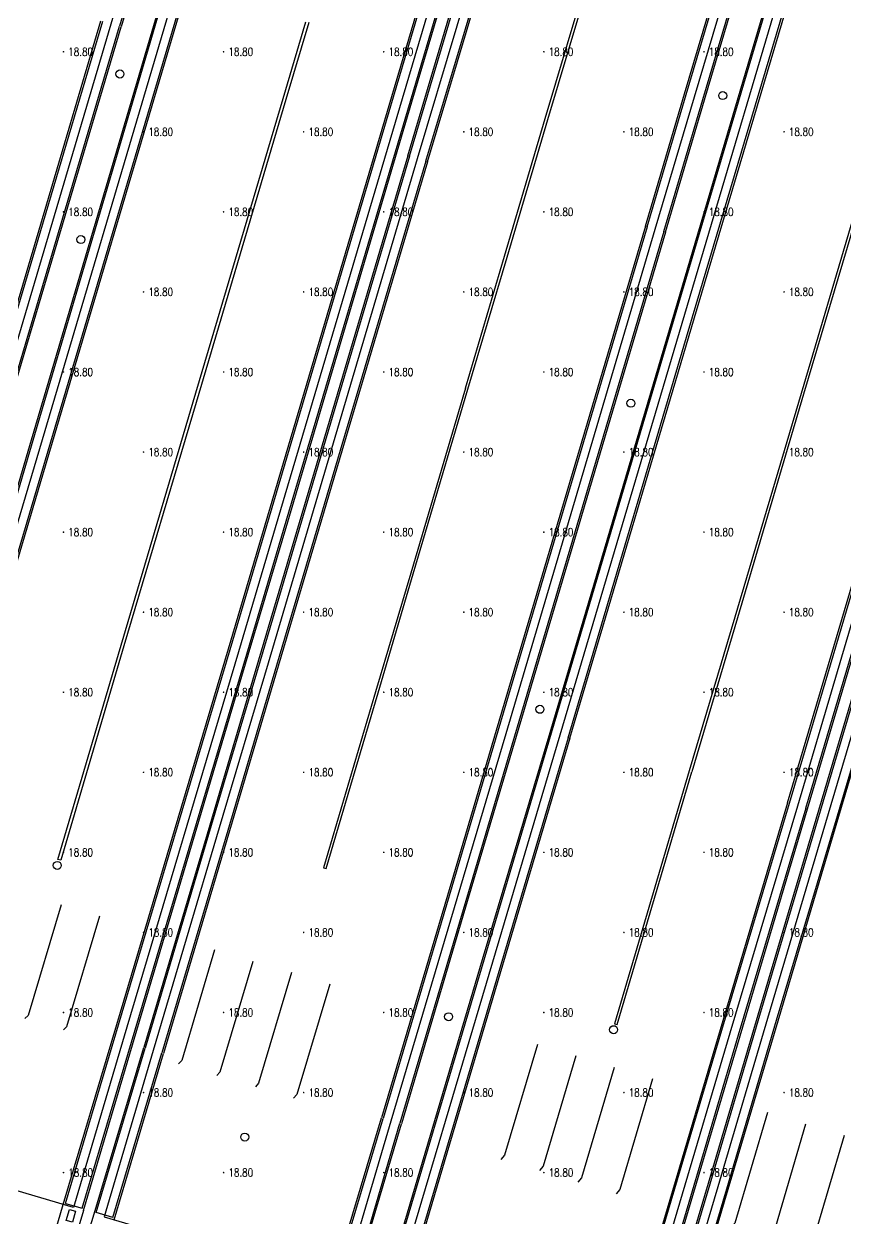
# Model space of a CAD drawing. Extents: x 404846 to 408477, y 3390929 to 3392894.
# Drawn here: x 405736.4 to 405839, y 3391838.7 to 3391987.9 of the extents above; entities that cross this region are included whole.
import ezdxf
from ezdxf.enums import TextEntityAlignment as Align

# ---------------------------------------------------------------- set-up
doc = ezdxf.new("R2010")
doc.units = 0
doc.header["$LTSCALE"] = 0.5
doc.layers.get('0').update_dxf_attribs({"linetype": 'CONTINUOUS'})
for name, color, linetype in [('3221', 6, 'CONTINUOUS'), ('FZTZ', 7, 'CONTINUOUS'), ('GCD', 1, 'CONTINUOUS'), ('GXYZ', 2, 'CONTINUOUS'), ('SXSS', 5, 'CONTINUOUS'), ('ZBTZ', 3, 'CONTINUOUS')]:
    doc.layers.add(name, color=color, linetype=linetype)
doc.styles.add('HZ', font='rs.shx', dxfattribs={"width": 0.8, "bigfont": 'hztxt.shx'})
doc.linetypes.add('1161', pattern='A,0,[149,AAA.SHX,S=0.15,R=0,X=0,Y=0],-1.6', length=1.6)

# ---------------------------------------------------------------- blocks, each defined once
blk = doc.blocks.new('GC200')
at = {"linetype": 'Continuous', "const_width": 0.2, "flags": 128}
blk.add_lwpolyline([(-0.1, 0, 1), (0.1, 0, 1)], format="xyb", close=True, dxfattribs=at)
blk = doc.blocks.new('gc188')
blk.add_circle((0, 0), 1)

msp = doc.modelspace()

# ---------------------------------------------------------------- linework, layer by layer
at = {"layer": '3221', "color": 6}
for points in [[(405706.649, 3391850.685, 18.768), (405713.45, 3391873.597, 18.754), (405724.524, 3391910.98, 19.064), (405747.301, 3391987.873, 18.801), (405752.403, 3392004.992, 18.933), (405764.451, 3392045.636, 18.664), (405769.767, 3392063.639, 18.898), (405778.372, 3392092.657, 19.108), (405786.346, 3392119.458, 18.959), (405797.526, 3392157.268, 18.912), (405808.752, 3392195.177, 19.006), (405779.027, 3392203.979, 19.006), (405767.798, 3392166.058, 18.912), (405756.626, 3392128.274, 18.959), (405748.655, 3392101.484, 19.108), (405740.042, 3392072.435, 18.898), (405734.729, 3392054.447, 18.664), (405722.687, 3392013.824, 18.933), (405717.577, 3391996.678, 18.801), (405694.8, 3391919.784, 19.064), (405683.732, 3391882.419, 18.754), (405676.931, 3391859.507, 18.768)], [(405712.875, 3391848.797, 18.766), (405719.543, 3391871.325, 18.747), (405733.479, 3391918.245, 19.046), (405738.391, 3391934.842, 18.92), (405753.919, 3391987.3, 18.746), (405770.255, 3392042.313, 18.804), (405776.192, 3392062.446, 18.972), (405783.632, 3392087.482, 19.095), (405790.986, 3392112.279, 19.033), (405800.252, 3392143.612, 19.044), (405809.397, 3392174.399, 19.108), (405817.75, 3392202.612, 18.795), (405847.474, 3392193.811, 18.795), (405839.117, 3392165.585, 19.108), (405829.979, 3392134.822, 19.044), (405820.71, 3392103.476, 19.033), (405813.35, 3392078.66, 19.095), (405805.917, 3392053.646, 18.972), (405799.972, 3392033.489, 18.804), (405783.644, 3391978.501, 18.746), (405768.116, 3391926.044, 18.92), (405763.2, 3391909.433, 19.046), (405749.268, 3391862.527, 18.747), (405742.601, 3391840, 18.766)], [(405812.06, 3391819.389, 18.742), (405824.646, 3391861.837, 19.077), (405833.059, 3391890.204, 18.908), (405848.63, 3391942.756, 19.147), (405863.416, 3391992.669, 18.859), (405883.655, 3392060.85, 18.859), (405902.681, 3392124.939, 19.255), (405913.812, 3392162.523, 19.067), (405916.975, 3392173.2, 18.935), (405887.252, 3392182.006, 18.935), (405884.088, 3392171.328, 19.067), (405872.96, 3392133.752, 19.255), (405853.937, 3392069.672, 18.859), (405833.698, 3392001.491, 18.859), (405818.907, 3391951.561, 19.147), (405803.336, 3391899.01, 18.908), (405794.925, 3391870.65, 19.077), (405782.339, 3391828.201, 18.742)], [(405815.869, 3391818.237, 18.754), (405823.12, 3391842.63, 18.876), (405829.335, 3391863.678, 19.052), (405836.903, 3391889.232, 18.718), (405871.136, 3392004.651, 18.83), (405880.742, 3392036.86, 18.858), (405920.749, 3392171.995, 18.895), (405950.473, 3392163.195, 18.895), (405910.467, 3392028.06, 18.858), (405900.843, 3391995.791, 18.83), (405866.624, 3391880.417, 18.718), (405859.062, 3391854.887, 19.052), (405852.843, 3391833.824, 18.876), (405845.585, 3391809.404, 18.754)]]:
    msp.add_polyline3d(points, close=True, dxfattribs=at)
msp.add_polyline3d([(405798.048, 3392013.066, 18.827), (405790.477, 3391987.574, 19.026), (405785.553, 3391971.025, 18.83), (405766.908, 3391908.026, 18.793), (405760.813, 3391887.44, 18.793), (405752.57, 3391859.643, 18.621), (405746.423, 3391838.839, 18.751), (405776.152, 3391830.054, 18.751), (405782.299, 3391850.858, 18.621), (405790.536, 3391878.633, 18.793), (405796.633, 3391899.227, 18.793), (405815.278, 3391962.228, 18.83), (405820.192, 3391978.741, 19.026), (405827.764, 3392004.239, 18.827)], dxfattribs=at)
at = {"layer": 'FZTZ', "linetype": 'Continuous', "flags": 128}
for points, elevation in [([(405741.051, 3391877.83), (405736.957, 3391864.013), (405736.545, 3391863.612)], 19.921), ([(405745.845, 3391876.412), (405741.751, 3391862.595), (405741.339, 3391862.194)], 19.921), ([(405760.222, 3391872.197), (405756.128, 3391858.38), (405755.717, 3391857.979)], 19.795), ([(405764.986, 3391870.732), (405760.891, 3391856.915), (405760.515, 3391856.513)], 19.833), ([(405769.826, 3391869.358), (405765.732, 3391855.541), (405765.326, 3391855.081)], 19.833), ([(405774.607, 3391867.934), (405770.513, 3391854.117), (405770.107, 3391853.687)], 19.833), ([(405800.544, 3391860.368), (405796.45, 3391846.551), (405795.998, 3391846.016)], 20.007), ([(405805.359, 3391858.983), (405801.265, 3391845.166), (405800.814, 3391844.631)], 20.007), ([(405810.15, 3391857.527), (405806.056, 3391843.71), (405805.604, 3391843.174)], 20.007), ([(405814.922, 3391856.076), (405810.828, 3391842.259), (405810.377, 3391841.724)], 20.007), ([(405829.275, 3391851.881), (405825.217, 3391838.058), (405824.73, 3391837.529)], 20.007), ([(405834.05, 3391850.428), (405829.992, 3391836.605), (405829.505, 3391836.076)], 20.007), ([(405838.859, 3391849.029), (405834.801, 3391835.206), (405834.313, 3391834.677)], 19.889)]:
    msp.add_lwpolyline(points, dxfattribs=dict(at, elevation=elevation))
at = {"layer": 'SXSS', "linetype": 'Continuous', "flags": 128}
for points, elevation in [([(405791.55, 3391942.353), (405796.428, 3391958.833), (405801.51, 3391976.033), (405806.954, 3391994.317), (405811.842, 3392010.756), (405816.328, 3392025.886), (405822.233, 3392045.872)], 18.822), ([(405791.879, 3391942.256), (405796.774, 3391958.73), (405801.856, 3391975.93), (405807.3, 3391994.214), (405812.188, 3392010.653), (405816.674, 3392025.783), (405822.579, 3392045.769)], 18.822), ([(405847.511, 3391988.983), (405839.944, 3391963.505), (405833.477, 3391941.706), (405825.214, 3391913.765), (405819.521, 3391894.549)], 18.958), ([(405847.83, 3391988.888), (405840.263, 3391963.41), (405833.796, 3391941.612), (405825.533, 3391913.671), (405819.84, 3391894.454)], 18.958), ([(405771.99, 3391988.029), (405769.143, 3391978.432), (405757.923, 3391940.558), (405748.901, 3391910.162), (405741.021, 3391883.4), (405740.664, 3391883.505), (405748.544, 3391910.268), (405757.566, 3391940.663), (405768.786, 3391978.538), (405771.633, 3391988.135)], 18.783), ([(405791.55, 3391942.353), (405784.723, 3391919.247), (405780.316, 3391904.421), (405773.831, 3391882.457), (405774.161, 3391882.36), (405780.645, 3391904.323), (405785.052, 3391919.149), (405791.879, 3391942.256)], 18.86), ([(405819.521, 3391894.549), (405810.193, 3391862.967), (405810.51, 3391862.873), (405819.84, 3391894.454)], 18.932)]:
    msp.add_lwpolyline(points, dxfattribs=dict(at, elevation=elevation))
at = {"layer": 'ZBTZ', "linetype": '1161', "flags": 128}
for points, elevation in [([(405765.462, 3392045.336), (405753.414, 3392004.691), (405748.358, 3391987.56)], 18.799), ([(405765.699, 3392045.266), (405753.651, 3392004.621), (405748.549, 3391987.501)], 18.799), ([(405784.358, 3391971.379), (405789.276, 3391987.931), (405796.846, 3392013.422), (405806.08, 3392044.657)], 18.871), ([(405784.555, 3391971.321), (405789.482, 3391987.87), (405797.053, 3392013.361), (405806.275, 3392044.6)], 18.871), ([(405786.626, 3391970.708), (405791.553, 3391987.254), (405799.123, 3392012.746), (405808.334, 3392043.992)], 18.871), ([(405786.835, 3391970.646), (405791.76, 3391987.193), (405799.33, 3392012.685), (405808.548, 3392043.929)], 18.871), ([(405752.648, 3391987.677), (405768.984, 3392042.691)], 18.775), ([(405752.828, 3391987.624), (405769.164, 3392042.637)], 18.775), ([(405754.983, 3391986.985), (405771.258, 3392042.015)], 18.775), ([(405755.161, 3391986.932), (405771.461, 3392041.955)], 18.775), ([(405814.045, 3391962.593), (405818.911, 3391979.122), (405826.483, 3392004.619), (405835.759, 3392035.843)], 18.871), ([(405814.268, 3391962.527), (405819.138, 3391979.054), (405826.71, 3392004.552), (405835.986, 3392035.775)], 18.871), ([(405816.345, 3391961.912), (405821.221, 3391978.435), (405828.793, 3392003.933), (405838.069, 3392035.156)], 18.871), ([(405816.54, 3391961.855), (405821.407, 3391978.379), (405828.98, 3392003.878), (405838.256, 3392035.101)], 18.871), ([(405782.357, 3391978.798), (405798.695, 3392033.869)], 18.775), ([(405782.571, 3391978.756), (405798.89, 3392033.811)], 18.775), ([(405784.685, 3391978.193), (405800.982, 3392033.189)], 18.775), ([(405784.887, 3391978.133), (405801.199, 3392033.125)], 18.775), ([(405869.903, 3392005.018), (405835.669, 3391889.598)], 18.774), ([(405870.112, 3392004.956), (405835.857, 3391889.543)], 18.774), ([(405872.199, 3392004.333), (405837.974, 3391888.915)], 18.774), ([(405872.392, 3392004.278), (405838.159, 3391888.86)], 18.774), ([(405802.144, 3391899.364), (405817.714, 3391951.915), (405832.499, 3392001.847)], 18.972), ([(405802.326, 3391899.31), (405817.896, 3391951.861), (405832.683, 3392001.792)], 18.972), ([(405804.408, 3391898.693), (405819.932, 3391951.258), (405834.76, 3392001.176)], 18.972), ([(405804.594, 3391898.638), (405820.164, 3391951.189), (405834.986, 3392001.109)], 18.972), ([(405831.801, 3391890.577), (405847.371, 3391943.128), (405862.158, 3391993.042)], 18.972), ([(405832.023, 3391890.511), (405847.593, 3391943.063), (405862.38, 3391992.976)], 18.972), ([(405834.074, 3391889.903), (405849.644, 3391942.455), (405864.471, 3391992.356)], 18.972), ([(405834.299, 3391889.836), (405849.87, 3391942.388), (405864.658, 3391992.301)], 18.972), ([(405712.193, 3391873.97), (405723.274, 3391911.35), (405746.04, 3391988.249)], 18.878), ([(405712.402, 3391873.908), (405723.475, 3391911.291), (405746.261, 3391988.183)], 18.873), ([(405714.5, 3391873.274), (405725.581, 3391910.666), (405748.358, 3391987.56)], 18.873), ([(405714.659, 3391873.195), (405725.756, 3391910.615), (405748.549, 3391987.501)], 18.873), ([(405718.32, 3391871.688), (405732.256, 3391918.607), (405737.168, 3391935.203), (405752.648, 3391987.677)], 18.866), ([(405718.506, 3391871.633), (405732.443, 3391918.552), (405737.354, 3391935.148), (405752.828, 3391987.624)], 18.866), ([(405720.605, 3391871.01), (405734.542, 3391917.929), (405739.454, 3391934.527), (405754.983, 3391986.985)], 18.866), ([(405720.785, 3391870.957), (405734.72, 3391917.877), (405739.632, 3391934.474), (405755.161, 3391986.932)], 18.866), ([(405748.034, 3391862.894), (405761.966, 3391909.799), (405766.881, 3391926.409), (405782.357, 3391978.798)], 18.866), ([(405748.242, 3391862.832), (405762.174, 3391909.737), (405767.089, 3391926.347), (405782.571, 3391978.756)], 18.866), ([(405750.309, 3391862.218), (405764.241, 3391909.124), (405769.157, 3391925.736), (405784.685, 3391978.193)], 18.866), ([(405750.511, 3391862.158), (405764.443, 3391909.064), (405769.359, 3391925.676), (405784.887, 3391978.133)], 18.866), ([(405784.358, 3391971.379), (405765.713, 3391908.38), (405759.618, 3391887.794), (405751.375, 3391859.996)], 18.759), ([(405784.555, 3391971.321), (405765.91, 3391908.321), (405759.815, 3391887.736), (405751.572, 3391859.938)], 18.759), ([(405786.626, 3391970.708), (405767.981, 3391907.708), (405761.886, 3391887.122), (405753.643, 3391859.325)], 18.759), ([(405786.835, 3391970.646), (405768.191, 3391907.646), (405762.096, 3391887.06), (405753.853, 3391859.263)], 18.759), ([(405814.045, 3391962.593), (405795.4, 3391899.592), (405789.303, 3391878.998), (405781.067, 3391851.223)], 18.759), ([(405814.268, 3391962.527), (405795.623, 3391899.526), (405789.526, 3391878.932), (405781.289, 3391851.157)], 18.759), ([(405816.345, 3391961.912), (405797.7, 3391898.911), (405791.602, 3391878.317), (405783.366, 3391850.541)], 18.759), ([(405816.54, 3391961.855), (405797.895, 3391898.853), (405791.797, 3391878.259), (405783.561, 3391850.484)], 18.759), ([(405780.558, 3391826.677), (405793.704, 3391871.012), (405802.144, 3391899.364)], 18.904), ([(405781.368, 3391828.749), (405793.883, 3391870.959), (405802.326, 3391899.31)], 18.91), ([(405804.408, 3391898.693), (405795.997, 3391870.332), (405783.482, 3391828.122), (405781.368, 3391828.749)], 18.868), ([(405804.594, 3391898.638), (405796.208, 3391870.27), (405783.622, 3391827.821)], 18.909), ([(405831.801, 3391890.577), (405823.393, 3391862.208), (405810.808, 3391819.761)], 18.909), ([(405834.074, 3391889.903), (405825.641, 3391861.541), (405813.164, 3391819.31), (405811.064, 3391819.933), (405823.582, 3391862.152), (405832.023, 3391890.511)], 18.91), ([(405835.669, 3391889.598), (405828.094, 3391864.044), (405821.88, 3391842.997), (405814.63, 3391818.605), (405814.062, 3391816.729), (405812.712, 3391817.138), (405813.285, 3391819.026), (405825.87, 3391861.474), (405834.299, 3391889.836)], 18.849), ([(405835.857, 3391889.543), (405828.285, 3391863.988), (405822.07, 3391842.941), (405814.903, 3391818.827), (405816.995, 3391818.204)], 18.832), ([(405837.974, 3391888.915), (405830.378, 3391863.369), (405824.164, 3391842.32), (405816.995, 3391818.204)], 18.851), ([(405838.159, 3391888.86), (405830.564, 3391863.314), (405824.349, 3391842.265), (405817.098, 3391817.871)], 18.85), ([(405741.318, 3391840.379), (405748.034, 3391862.894)], 18.753), ([(405741.599, 3391840.539), (405748.242, 3391862.832)], 18.752), ([(405743.682, 3391839.922), (405750.309, 3391862.218)], 18.752), ([(405743.843, 3391839.632), (405750.511, 3391862.158)], 18.753), ([(405745.17, 3391839.21), (405751.375, 3391859.996)], 18.686), ([(405745.423, 3391839.375), (405751.572, 3391859.938)], 18.685), ([(405747.526, 3391838.753), (405753.643, 3391859.325)], 18.685), ([(405747.671, 3391838.47), (405753.853, 3391859.263)], 18.686), ([(405774.888, 3391830.428), (405781.067, 3391851.223)], 18.686), ([(405775.174, 3391830.631), (405781.289, 3391851.157)], 18.685), ([(405776.851, 3391827.776), (405783.561, 3391850.484)], 18.692), ([(405777.311, 3391829.934), (405783.366, 3391850.541)], 18.685), ([(405739.763, 3391835.093), (405741.318, 3391840.379)], 18.803), ([(405741.599, 3391840.539), (405743.682, 3391839.922)], 18.765), ([(405743.843, 3391839.632), (405743.294, 3391837.7), (405744.602, 3391837.303), (405745.17, 3391839.21)], 18.762), ([(405747.526, 3391838.753), (405745.423, 3391839.375)], 18.749)]:
    msp.add_lwpolyline(points, dxfattribs=dict(at, elevation=elevation))
at = {"layer": 'ZBTZ', "linetype": '1161', "elevation": 18.661, "flags": 128}
msp.add_lwpolyline([(405741.701, 3391838.413), (405742.101, 3391839.773), (405742.871, 3391839.546), (405742.471, 3391838.186), (405741.701, 3391838.413)], close=True, dxfattribs=at)

# ---------------------------------------------------------------- block references
at = {"layer": 'GCD', "linetype": 'Continuous'}
ref = msp.add_blockref('GC200', (405741.358, 3391984.379, 18.8), dxfattribs=dict(at, xscale=0.5, yscale=0.5, zscale=0.5))
ref.add_attrib('height', '18.80', dxfattribs={"linetype": 'Continuous', "height": 1, "style": 'HZ', "width": 0.8}).set_placement((405741.958, 3391984.379, 18.8), align=Align.MIDDLE_LEFT)
ref = msp.add_blockref('GC200', (405761.358, 3391984.379, 18.8), dxfattribs=dict(at, xscale=0.5, yscale=0.5, zscale=0.5))
ref.add_attrib('height', '18.80', dxfattribs={"linetype": 'Continuous', "height": 1, "style": 'HZ', "width": 0.8}).set_placement((405761.958, 3391984.379, 18.8), align=Align.MIDDLE_LEFT)
ref = msp.add_blockref('GC200', (405781.358, 3391984.379, 18.8), dxfattribs=dict(at, xscale=0.5, yscale=0.5, zscale=0.5))
ref.add_attrib('height', '18.80', dxfattribs={"linetype": 'Continuous', "height": 1, "style": 'HZ', "width": 0.8}).set_placement((405781.958, 3391984.379, 18.8), align=Align.MIDDLE_LEFT)
ref = msp.add_blockref('GC200', (405801.358, 3391984.379, 18.8), dxfattribs=dict(at, xscale=0.5, yscale=0.5, zscale=0.5))
ref.add_attrib('height', '18.80', dxfattribs={"linetype": 'Continuous', "height": 1, "style": 'HZ', "width": 0.8}).set_placement((405801.958, 3391984.379, 18.8), align=Align.MIDDLE_LEFT)
ref = msp.add_blockref('GC200', (405821.358, 3391984.379, 18.8), dxfattribs=dict(at, xscale=0.5, yscale=0.5, zscale=0.5))
ref.add_attrib('height', '18.80', dxfattribs={"linetype": 'Continuous', "height": 1, "style": 'HZ', "width": 0.8}).set_placement((405821.958, 3391984.379, 18.8), align=Align.MIDDLE_LEFT)
ref = msp.add_blockref('GC200', (405751.358, 3391974.379, 18.8), dxfattribs=dict(at, xscale=0.5, yscale=0.5, zscale=0.5))
ref.add_attrib('height', '18.80', dxfattribs={"linetype": 'Continuous', "height": 1, "style": 'HZ', "width": 0.8}).set_placement((405751.958, 3391974.379, 18.8), align=Align.MIDDLE_LEFT)
ref = msp.add_blockref('GC200', (405771.358, 3391974.379, 18.8), dxfattribs=dict(at, xscale=0.5, yscale=0.5, zscale=0.5))
ref.add_attrib('height', '18.80', dxfattribs={"linetype": 'Continuous', "height": 1, "style": 'HZ', "width": 0.8}).set_placement((405771.958, 3391974.379, 18.8), align=Align.MIDDLE_LEFT)
ref = msp.add_blockref('GC200', (405791.358, 3391974.379, 18.8), dxfattribs=dict(at, xscale=0.5, yscale=0.5, zscale=0.5))
ref.add_attrib('height', '18.80', dxfattribs={"linetype": 'Continuous', "height": 1, "style": 'HZ', "width": 0.8}).set_placement((405791.958, 3391974.379, 18.8), align=Align.MIDDLE_LEFT)
ref = msp.add_blockref('GC200', (405811.358, 3391974.379, 18.8), dxfattribs=dict(at, xscale=0.5, yscale=0.5, zscale=0.5))
ref.add_attrib('height', '18.80', dxfattribs={"linetype": 'Continuous', "height": 1, "style": 'HZ', "width": 0.8}).set_placement((405811.958, 3391974.379, 18.8), align=Align.MIDDLE_LEFT)
ref = msp.add_blockref('GC200', (405831.358, 3391974.379, 18.8), dxfattribs=dict(at, xscale=0.5, yscale=0.5, zscale=0.5))
ref.add_attrib('height', '18.80', dxfattribs={"linetype": 'Continuous', "height": 1, "style": 'HZ', "width": 0.8}).set_placement((405831.958, 3391974.379, 18.8), align=Align.MIDDLE_LEFT)
ref = msp.add_blockref('GC200', (405741.358, 3391964.379, 18.8), dxfattribs=dict(at, xscale=0.5, yscale=0.5, zscale=0.5))
ref.add_attrib('height', '18.80', dxfattribs={"linetype": 'Continuous', "height": 1, "style": 'HZ', "width": 0.8}).set_placement((405741.958, 3391964.379, 18.8), align=Align.MIDDLE_LEFT)
ref = msp.add_blockref('GC200', (405761.358, 3391964.379, 18.8), dxfattribs=dict(at, xscale=0.5, yscale=0.5, zscale=0.5))
ref.add_attrib('height', '18.80', dxfattribs={"linetype": 'Continuous', "height": 1, "style": 'HZ', "width": 0.8}).set_placement((405761.958, 3391964.379, 18.8), align=Align.MIDDLE_LEFT)
ref = msp.add_blockref('GC200', (405781.358, 3391964.379, 18.8), dxfattribs=dict(at, xscale=0.5, yscale=0.5, zscale=0.5))
ref.add_attrib('height', '18.80', dxfattribs={"linetype": 'Continuous', "height": 1, "style": 'HZ', "width": 0.8}).set_placement((405781.958, 3391964.379, 18.8), align=Align.MIDDLE_LEFT)
ref = msp.add_blockref('GC200', (405801.358, 3391964.379, 18.8), dxfattribs=dict(at, xscale=0.5, yscale=0.5, zscale=0.5))
ref.add_attrib('height', '18.80', dxfattribs={"linetype": 'Continuous', "height": 1, "style": 'HZ', "width": 0.8}).set_placement((405801.958, 3391964.379, 18.8), align=Align.MIDDLE_LEFT)
ref = msp.add_blockref('GC200', (405821.358, 3391964.379, 18.8), dxfattribs=dict(at, xscale=0.5, yscale=0.5, zscale=0.5))
ref.add_attrib('height', '18.80', dxfattribs={"linetype": 'Continuous', "height": 1, "style": 'HZ', "width": 0.8}).set_placement((405821.958, 3391964.379, 18.8), align=Align.MIDDLE_LEFT)
ref = msp.add_blockref('GC200', (405751.358, 3391954.379, 18.8), dxfattribs=dict(at, xscale=0.5, yscale=0.5, zscale=0.5))
ref.add_attrib('height', '18.80', dxfattribs={"linetype": 'Continuous', "height": 1, "style": 'HZ', "width": 0.8}).set_placement((405751.958, 3391954.379, 18.8), align=Align.MIDDLE_LEFT)
ref = msp.add_blockref('GC200', (405771.358, 3391954.379, 18.8), dxfattribs=dict(at, xscale=0.5, yscale=0.5, zscale=0.5))
ref.add_attrib('height', '18.80', dxfattribs={"linetype": 'Continuous', "height": 1, "style": 'HZ', "width": 0.8}).set_placement((405771.958, 3391954.379, 18.8), align=Align.MIDDLE_LEFT)
ref = msp.add_blockref('GC200', (405791.358, 3391954.379, 18.8), dxfattribs=dict(at, xscale=0.5, yscale=0.5, zscale=0.5))
ref.add_attrib('height', '18.80', dxfattribs={"linetype": 'Continuous', "height": 1, "style": 'HZ', "width": 0.8}).set_placement((405791.958, 3391954.379, 18.8), align=Align.MIDDLE_LEFT)
ref = msp.add_blockref('GC200', (405811.358, 3391954.379, 18.8), dxfattribs=dict(at, xscale=0.5, yscale=0.5, zscale=0.5))
ref.add_attrib('height', '18.80', dxfattribs={"linetype": 'Continuous', "height": 1, "style": 'HZ', "width": 0.8}).set_placement((405811.958, 3391954.379, 18.8), align=Align.MIDDLE_LEFT)
ref = msp.add_blockref('GC200', (405831.358, 3391954.379, 18.8), dxfattribs=dict(at, xscale=0.5, yscale=0.5, zscale=0.5))
ref.add_attrib('height', '18.80', dxfattribs={"linetype": 'Continuous', "height": 1, "style": 'HZ', "width": 0.8}).set_placement((405831.958, 3391954.379, 18.8), align=Align.MIDDLE_LEFT)
ref = msp.add_blockref('GC200', (405741.358, 3391944.379, 18.8), dxfattribs=dict(at, xscale=0.5, yscale=0.5, zscale=0.5))
ref.add_attrib('height', '18.80', dxfattribs={"linetype": 'Continuous', "height": 1, "style": 'HZ', "width": 0.8}).set_placement((405741.958, 3391944.379, 18.8), align=Align.MIDDLE_LEFT)
ref = msp.add_blockref('GC200', (405761.358, 3391944.379, 18.8), dxfattribs=dict(at, xscale=0.5, yscale=0.5, zscale=0.5))
ref.add_attrib('height', '18.80', dxfattribs={"linetype": 'Continuous', "height": 1, "style": 'HZ', "width": 0.8}).set_placement((405761.958, 3391944.379, 18.8), align=Align.MIDDLE_LEFT)
ref = msp.add_blockref('GC200', (405781.358, 3391944.379, 18.8), dxfattribs=dict(at, xscale=0.5, yscale=0.5, zscale=0.5))
ref.add_attrib('height', '18.80', dxfattribs={"linetype": 'Continuous', "height": 1, "style": 'HZ', "width": 0.8}).set_placement((405781.958, 3391944.379, 18.8), align=Align.MIDDLE_LEFT)
ref = msp.add_blockref('GC200', (405801.358, 3391944.379, 18.8), dxfattribs=dict(at, xscale=0.5, yscale=0.5, zscale=0.5))
ref.add_attrib('height', '18.80', dxfattribs={"linetype": 'Continuous', "height": 1, "style": 'HZ', "width": 0.8}).set_placement((405801.958, 3391944.379, 18.8), align=Align.MIDDLE_LEFT)
ref = msp.add_blockref('GC200', (405821.358, 3391944.379, 18.8), dxfattribs=dict(at, xscale=0.5, yscale=0.5, zscale=0.5))
ref.add_attrib('height', '18.80', dxfattribs={"linetype": 'Continuous', "height": 1, "style": 'HZ', "width": 0.8}).set_placement((405821.958, 3391944.379, 18.8), align=Align.MIDDLE_LEFT)
ref = msp.add_blockref('GC200', (405751.358, 3391934.379, 18.8), dxfattribs=dict(at, xscale=0.5, yscale=0.5, zscale=0.5))
ref.add_attrib('height', '18.80', dxfattribs={"linetype": 'Continuous', "height": 1, "style": 'HZ', "width": 0.8}).set_placement((405751.958, 3391934.379, 18.8), align=Align.MIDDLE_LEFT)
ref = msp.add_blockref('GC200', (405771.358, 3391934.379, 18.8), dxfattribs=dict(at, xscale=0.5, yscale=0.5, zscale=0.5))
ref.add_attrib('height', '18.80', dxfattribs={"linetype": 'Continuous', "height": 1, "style": 'HZ', "width": 0.8}).set_placement((405771.958, 3391934.379, 18.8), align=Align.MIDDLE_LEFT)
ref = msp.add_blockref('GC200', (405791.358, 3391934.379, 18.8), dxfattribs=dict(at, xscale=0.5, yscale=0.5, zscale=0.5))
ref.add_attrib('height', '18.80', dxfattribs={"linetype": 'Continuous', "height": 1, "style": 'HZ', "width": 0.8}).set_placement((405791.958, 3391934.379, 18.8), align=Align.MIDDLE_LEFT)
ref = msp.add_blockref('GC200', (405811.358, 3391934.379, 18.8), dxfattribs=dict(at, xscale=0.5, yscale=0.5, zscale=0.5))
ref.add_attrib('height', '18.80', dxfattribs={"linetype": 'Continuous', "height": 1, "style": 'HZ', "width": 0.8}).set_placement((405811.958, 3391934.379, 18.8), align=Align.MIDDLE_LEFT)
ref = msp.add_blockref('GC200', (405831.358, 3391934.379, 18.8), dxfattribs=dict(at, xscale=0.5, yscale=0.5, zscale=0.5))
ref.add_attrib('height', '18.80', dxfattribs={"linetype": 'Continuous', "height": 1, "style": 'HZ', "width": 0.8}).set_placement((405831.958, 3391934.379, 18.8), align=Align.MIDDLE_LEFT)
ref = msp.add_blockref('GC200', (405741.358, 3391924.379, 18.8), dxfattribs=dict(at, xscale=0.5, yscale=0.5, zscale=0.5))
ref.add_attrib('height', '18.80', dxfattribs={"linetype": 'Continuous', "height": 1, "style": 'HZ', "width": 0.8}).set_placement((405741.958, 3391924.379, 18.8), align=Align.MIDDLE_LEFT)
ref = msp.add_blockref('GC200', (405761.358, 3391924.379, 18.8), dxfattribs=dict(at, xscale=0.5, yscale=0.5, zscale=0.5))
ref.add_attrib('height', '18.80', dxfattribs={"linetype": 'Continuous', "height": 1, "style": 'HZ', "width": 0.8}).set_placement((405761.958, 3391924.379, 18.8), align=Align.MIDDLE_LEFT)
ref = msp.add_blockref('GC200', (405781.358, 3391924.379, 18.8), dxfattribs=dict(at, xscale=0.5, yscale=0.5, zscale=0.5))
ref.add_attrib('height', '18.80', dxfattribs={"linetype": 'Continuous', "height": 1, "style": 'HZ', "width": 0.8}).set_placement((405781.958, 3391924.379, 18.8), align=Align.MIDDLE_LEFT)
ref = msp.add_blockref('GC200', (405801.358, 3391924.379, 18.8), dxfattribs=dict(at, xscale=0.5, yscale=0.5, zscale=0.5))
ref.add_attrib('height', '18.80', dxfattribs={"linetype": 'Continuous', "height": 1, "style": 'HZ', "width": 0.8}).set_placement((405801.958, 3391924.379, 18.8), align=Align.MIDDLE_LEFT)
ref = msp.add_blockref('GC200', (405821.358, 3391924.379, 18.8), dxfattribs=dict(at, xscale=0.5, yscale=0.5, zscale=0.5))
ref.add_attrib('height', '18.80', dxfattribs={"linetype": 'Continuous', "height": 1, "style": 'HZ', "width": 0.8}).set_placement((405821.958, 3391924.379, 18.8), align=Align.MIDDLE_LEFT)
ref = msp.add_blockref('GC200', (405751.358, 3391914.379, 18.8), dxfattribs=dict(at, xscale=0.5, yscale=0.5, zscale=0.5))
ref.add_attrib('height', '18.80', dxfattribs={"linetype": 'Continuous', "height": 1, "style": 'HZ', "width": 0.8}).set_placement((405751.958, 3391914.379, 18.8), align=Align.MIDDLE_LEFT)
ref = msp.add_blockref('GC200', (405771.358, 3391914.379, 18.8), dxfattribs=dict(at, xscale=0.5, yscale=0.5, zscale=0.5))
ref.add_attrib('height', '18.80', dxfattribs={"linetype": 'Continuous', "height": 1, "style": 'HZ', "width": 0.8}).set_placement((405771.958, 3391914.379, 18.8), align=Align.MIDDLE_LEFT)
ref = msp.add_blockref('GC200', (405791.358, 3391914.379, 18.8), dxfattribs=dict(at, xscale=0.5, yscale=0.5, zscale=0.5))
ref.add_attrib('height', '18.80', dxfattribs={"linetype": 'Continuous', "height": 1, "style": 'HZ', "width": 0.8}).set_placement((405791.958, 3391914.379, 18.8), align=Align.MIDDLE_LEFT)
ref = msp.add_blockref('GC200', (405811.358, 3391914.379, 18.8), dxfattribs=dict(at, xscale=0.5, yscale=0.5, zscale=0.5))
ref.add_attrib('height', '18.80', dxfattribs={"linetype": 'Continuous', "height": 1, "style": 'HZ', "width": 0.8}).set_placement((405811.958, 3391914.379, 18.8), align=Align.MIDDLE_LEFT)
ref = msp.add_blockref('GC200', (405831.358, 3391914.379, 18.8), dxfattribs=dict(at, xscale=0.5, yscale=0.5, zscale=0.5))
ref.add_attrib('height', '18.80', dxfattribs={"linetype": 'Continuous', "height": 1, "style": 'HZ', "width": 0.8}).set_placement((405831.958, 3391914.379, 18.8), align=Align.MIDDLE_LEFT)
ref = msp.add_blockref('GC200', (405741.358, 3391904.379, 18.8), dxfattribs=dict(at, xscale=0.5, yscale=0.5, zscale=0.5))
ref.add_attrib('height', '18.80', dxfattribs={"linetype": 'Continuous', "height": 1, "style": 'HZ', "width": 0.8}).set_placement((405741.958, 3391904.379, 18.8), align=Align.MIDDLE_LEFT)
ref = msp.add_blockref('GC200', (405761.358, 3391904.379, 18.8), dxfattribs=dict(at, xscale=0.5, yscale=0.5, zscale=0.5))
ref.add_attrib('height', '18.80', dxfattribs={"linetype": 'Continuous', "height": 1, "style": 'HZ', "width": 0.8}).set_placement((405761.958, 3391904.379, 18.8), align=Align.MIDDLE_LEFT)
ref = msp.add_blockref('GC200', (405781.358, 3391904.379, 18.8), dxfattribs=dict(at, xscale=0.5, yscale=0.5, zscale=0.5))
ref.add_attrib('height', '18.80', dxfattribs={"linetype": 'Continuous', "height": 1, "style": 'HZ', "width": 0.8}).set_placement((405781.958, 3391904.379, 18.8), align=Align.MIDDLE_LEFT)
ref = msp.add_blockref('GC200', (405801.358, 3391904.379, 18.8), dxfattribs=dict(at, xscale=0.5, yscale=0.5, zscale=0.5))
ref.add_attrib('height', '18.80', dxfattribs={"linetype": 'Continuous', "height": 1, "style": 'HZ', "width": 0.8}).set_placement((405801.958, 3391904.379, 18.8), align=Align.MIDDLE_LEFT)
ref = msp.add_blockref('GC200', (405821.358, 3391904.379, 18.8), dxfattribs=dict(at, xscale=0.5, yscale=0.5, zscale=0.5))
ref.add_attrib('height', '18.80', dxfattribs={"linetype": 'Continuous', "height": 1, "style": 'HZ', "width": 0.8}).set_placement((405821.958, 3391904.379, 18.8), align=Align.MIDDLE_LEFT)
ref = msp.add_blockref('GC200', (405751.358, 3391894.379, 18.8), dxfattribs=dict(at, xscale=0.5, yscale=0.5, zscale=0.5))
ref.add_attrib('height', '18.80', dxfattribs={"linetype": 'Continuous', "height": 1, "style": 'HZ', "width": 0.8}).set_placement((405751.958, 3391894.379, 18.8), align=Align.MIDDLE_LEFT)
ref = msp.add_blockref('GC200', (405771.358, 3391894.379, 18.8), dxfattribs=dict(at, xscale=0.5, yscale=0.5, zscale=0.5))
ref.add_attrib('height', '18.80', dxfattribs={"linetype": 'Continuous', "height": 1, "style": 'HZ', "width": 0.8}).set_placement((405771.958, 3391894.379, 18.8), align=Align.MIDDLE_LEFT)
ref = msp.add_blockref('GC200', (405791.358, 3391894.379, 18.8), dxfattribs=dict(at, xscale=0.5, yscale=0.5, zscale=0.5))
ref.add_attrib('height', '18.80', dxfattribs={"linetype": 'Continuous', "height": 1, "style": 'HZ', "width": 0.8}).set_placement((405791.958, 3391894.379, 18.8), align=Align.MIDDLE_LEFT)
ref = msp.add_blockref('GC200', (405811.358, 3391894.379, 18.8), dxfattribs=dict(at, xscale=0.5, yscale=0.5, zscale=0.5))
ref.add_attrib('height', '18.80', dxfattribs={"linetype": 'Continuous', "height": 1, "style": 'HZ', "width": 0.8}).set_placement((405811.958, 3391894.379, 18.8), align=Align.MIDDLE_LEFT)
ref = msp.add_blockref('GC200', (405831.358, 3391894.379, 18.8), dxfattribs=dict(at, xscale=0.5, yscale=0.5, zscale=0.5))
ref.add_attrib('height', '18.80', dxfattribs={"linetype": 'Continuous', "height": 1, "style": 'HZ', "width": 0.8}).set_placement((405831.958, 3391894.379, 18.8), align=Align.MIDDLE_LEFT)
ref = msp.add_blockref('GC200', (405741.358, 3391884.379, 18.8), dxfattribs=dict(at, xscale=0.5, yscale=0.5, zscale=0.5))
ref.add_attrib('height', '18.80', dxfattribs={"linetype": 'Continuous', "height": 1, "style": 'HZ', "width": 0.8}).set_placement((405741.958, 3391884.379, 18.8), align=Align.MIDDLE_LEFT)
ref = msp.add_blockref('GC200', (405761.358, 3391884.379, 18.8), dxfattribs=dict(at, xscale=0.5, yscale=0.5, zscale=0.5))
ref.add_attrib('height', '18.80', dxfattribs={"linetype": 'Continuous', "height": 1, "style": 'HZ', "width": 0.8}).set_placement((405761.958, 3391884.379, 18.8), align=Align.MIDDLE_LEFT)
ref = msp.add_blockref('GC200', (405781.358, 3391884.379, 18.8), dxfattribs=dict(at, xscale=0.5, yscale=0.5, zscale=0.5))
ref.add_attrib('height', '18.80', dxfattribs={"linetype": 'Continuous', "height": 1, "style": 'HZ', "width": 0.8}).set_placement((405781.958, 3391884.379, 18.8), align=Align.MIDDLE_LEFT)
ref = msp.add_blockref('GC200', (405801.358, 3391884.379, 18.8), dxfattribs=dict(at, xscale=0.5, yscale=0.5, zscale=0.5))
ref.add_attrib('height', '18.80', dxfattribs={"linetype": 'Continuous', "height": 1, "style": 'HZ', "width": 0.8}).set_placement((405801.958, 3391884.379, 18.8), align=Align.MIDDLE_LEFT)
ref = msp.add_blockref('GC200', (405821.358, 3391884.379, 18.8), dxfattribs=dict(at, xscale=0.5, yscale=0.5, zscale=0.5))
ref.add_attrib('height', '18.80', dxfattribs={"linetype": 'Continuous', "height": 1, "style": 'HZ', "width": 0.8}).set_placement((405821.958, 3391884.379, 18.8), align=Align.MIDDLE_LEFT)
ref = msp.add_blockref('GC200', (405751.358, 3391874.379, 18.8), dxfattribs=dict(at, xscale=0.5, yscale=0.5, zscale=0.5))
ref.add_attrib('height', '18.80', dxfattribs={"linetype": 'Continuous', "height": 1, "style": 'HZ', "width": 0.8}).set_placement((405751.958, 3391874.379, 18.8), align=Align.MIDDLE_LEFT)
ref = msp.add_blockref('GC200', (405771.358, 3391874.379, 18.8), dxfattribs=dict(at, xscale=0.5, yscale=0.5, zscale=0.5))
ref.add_attrib('height', '18.80', dxfattribs={"linetype": 'Continuous', "height": 1, "style": 'HZ', "width": 0.8}).set_placement((405771.958, 3391874.379, 18.8), align=Align.MIDDLE_LEFT)
ref = msp.add_blockref('GC200', (405791.358, 3391874.379, 18.8), dxfattribs=dict(at, xscale=0.5, yscale=0.5, zscale=0.5))
ref.add_attrib('height', '18.80', dxfattribs={"linetype": 'Continuous', "height": 1, "style": 'HZ', "width": 0.8}).set_placement((405791.958, 3391874.379, 18.8), align=Align.MIDDLE_LEFT)
ref = msp.add_blockref('GC200', (405811.358, 3391874.379, 18.8), dxfattribs=dict(at, xscale=0.5, yscale=0.5, zscale=0.5))
ref.add_attrib('height', '18.80', dxfattribs={"linetype": 'Continuous', "height": 1, "style": 'HZ', "width": 0.8}).set_placement((405811.958, 3391874.379, 18.8), align=Align.MIDDLE_LEFT)
ref = msp.add_blockref('GC200', (405831.358, 3391874.379, 18.8), dxfattribs=dict(at, xscale=0.5, yscale=0.5, zscale=0.5))
ref.add_attrib('height', '18.80', dxfattribs={"linetype": 'Continuous', "height": 1, "style": 'HZ', "width": 0.8}).set_placement((405831.958, 3391874.379, 18.8), align=Align.MIDDLE_LEFT)
ref = msp.add_blockref('GC200', (405741.358, 3391864.379, 18.8), dxfattribs=dict(at, xscale=0.5, yscale=0.5, zscale=0.5))
ref.add_attrib('height', '18.80', dxfattribs={"linetype": 'Continuous', "height": 1, "style": 'HZ', "width": 0.8}).set_placement((405741.958, 3391864.379, 18.8), align=Align.MIDDLE_LEFT)
ref = msp.add_blockref('GC200', (405761.358, 3391864.379, 18.8), dxfattribs=dict(at, xscale=0.5, yscale=0.5, zscale=0.5))
ref.add_attrib('height', '18.80', dxfattribs={"linetype": 'Continuous', "height": 1, "style": 'HZ', "width": 0.8}).set_placement((405761.958, 3391864.379, 18.8), align=Align.MIDDLE_LEFT)
ref = msp.add_blockref('GC200', (405781.358, 3391864.379, 18.8), dxfattribs=dict(at, xscale=0.5, yscale=0.5, zscale=0.5))
ref.add_attrib('height', '18.80', dxfattribs={"linetype": 'Continuous', "height": 1, "style": 'HZ', "width": 0.8}).set_placement((405781.958, 3391864.379, 18.8), align=Align.MIDDLE_LEFT)
ref = msp.add_blockref('GC200', (405801.358, 3391864.379, 18.8), dxfattribs=dict(at, xscale=0.5, yscale=0.5, zscale=0.5))
ref.add_attrib('height', '18.80', dxfattribs={"linetype": 'Continuous', "height": 1, "style": 'HZ', "width": 0.8}).set_placement((405801.958, 3391864.379, 18.8), align=Align.MIDDLE_LEFT)
ref = msp.add_blockref('GC200', (405821.358, 3391864.379, 18.8), dxfattribs=dict(at, xscale=0.5, yscale=0.5, zscale=0.5))
ref.add_attrib('height', '18.80', dxfattribs={"linetype": 'Continuous', "height": 1, "style": 'HZ', "width": 0.8}).set_placement((405821.958, 3391864.379, 18.8), align=Align.MIDDLE_LEFT)
ref = msp.add_blockref('GC200', (405751.358, 3391854.379, 18.8), dxfattribs=dict(at, xscale=0.5, yscale=0.5, zscale=0.5))
ref.add_attrib('height', '18.80', dxfattribs={"linetype": 'Continuous', "height": 1, "style": 'HZ', "width": 0.8}).set_placement((405751.958, 3391854.379, 18.8), align=Align.MIDDLE_LEFT)
ref = msp.add_blockref('GC200', (405771.358, 3391854.379, 18.8), dxfattribs=dict(at, xscale=0.5, yscale=0.5, zscale=0.5))
ref.add_attrib('height', '18.80', dxfattribs={"linetype": 'Continuous', "height": 1, "style": 'HZ', "width": 0.8}).set_placement((405771.958, 3391854.379, 18.8), align=Align.MIDDLE_LEFT)
ref = msp.add_blockref('GC200', (405791.358, 3391854.379, 18.8), dxfattribs=dict(at, xscale=0.5, yscale=0.5, zscale=0.5))
ref.add_attrib('height', '18.80', dxfattribs={"linetype": 'Continuous', "height": 1, "style": 'HZ', "width": 0.8}).set_placement((405791.958, 3391854.379, 18.8), align=Align.MIDDLE_LEFT)
ref = msp.add_blockref('GC200', (405811.358, 3391854.379, 18.8), dxfattribs=dict(at, xscale=0.5, yscale=0.5, zscale=0.5))
ref.add_attrib('height', '18.80', dxfattribs={"linetype": 'Continuous', "height": 1, "style": 'HZ', "width": 0.8}).set_placement((405811.958, 3391854.379, 18.8), align=Align.MIDDLE_LEFT)
ref = msp.add_blockref('GC200', (405831.358, 3391854.379, 18.8), dxfattribs=dict(at, xscale=0.5, yscale=0.5, zscale=0.5))
ref.add_attrib('height', '18.80', dxfattribs={"linetype": 'Continuous', "height": 1, "style": 'HZ', "width": 0.8}).set_placement((405831.958, 3391854.379, 18.8), align=Align.MIDDLE_LEFT)
ref = msp.add_blockref('GC200', (405741.358, 3391844.379, 18.8), dxfattribs=dict(at, xscale=0.5, yscale=0.5, zscale=0.5))
ref.add_attrib('height', '18.80', dxfattribs={"linetype": 'Continuous', "height": 1, "style": 'HZ', "width": 0.8}).set_placement((405741.958, 3391844.379, 18.8), align=Align.MIDDLE_LEFT)
ref = msp.add_blockref('GC200', (405761.358, 3391844.379, 18.8), dxfattribs=dict(at, xscale=0.5, yscale=0.5, zscale=0.5))
ref.add_attrib('height', '18.80', dxfattribs={"linetype": 'Continuous', "height": 1, "style": 'HZ', "width": 0.8}).set_placement((405761.958, 3391844.379, 18.8), align=Align.MIDDLE_LEFT)
ref = msp.add_blockref('GC200', (405781.358, 3391844.379, 18.8), dxfattribs=dict(at, xscale=0.5, yscale=0.5, zscale=0.5))
ref.add_attrib('height', '18.80', dxfattribs={"linetype": 'Continuous', "height": 1, "style": 'HZ', "width": 0.8}).set_placement((405781.958, 3391844.379, 18.8), align=Align.MIDDLE_LEFT)
ref = msp.add_blockref('GC200', (405801.358, 3391844.379, 18.8), dxfattribs=dict(at, xscale=0.5, yscale=0.5, zscale=0.5))
ref.add_attrib('height', '18.80', dxfattribs={"linetype": 'Continuous', "height": 1, "style": 'HZ', "width": 0.8}).set_placement((405801.958, 3391844.379, 18.8), align=Align.MIDDLE_LEFT)
ref = msp.add_blockref('GC200', (405821.358, 3391844.379, 18.8), dxfattribs=dict(at, xscale=0.5, yscale=0.5, zscale=0.5))
ref.add_attrib('height', '18.80', dxfattribs={"linetype": 'Continuous', "height": 1, "style": 'HZ', "width": 0.8}).set_placement((405821.958, 3391844.379, 18.8), align=Align.MIDDLE_LEFT)
at = {"layer": 'GXYZ', "linetype": 'Continuous', "xscale": 0.5, "yscale": 0.5}
for p in [(405748.411, 3391981.602, 18.766), (405823.7, 3391978.901, 18.837), (405743.526, 3391960.927, 18.703), (405812.222, 3391940.476, 19.061), (405800.867, 3391902.247, 18.819), (405740.584, 3391882.754, 18.784), (405789.462, 3391863.851, 18.808), (405810.065, 3391862.231, 18.869), (405764.003, 3391848.82, 18.593)]:
    msp.add_blockref('gc188', p, dxfattribs=at)

doc.saveas('drawing.dxf')
